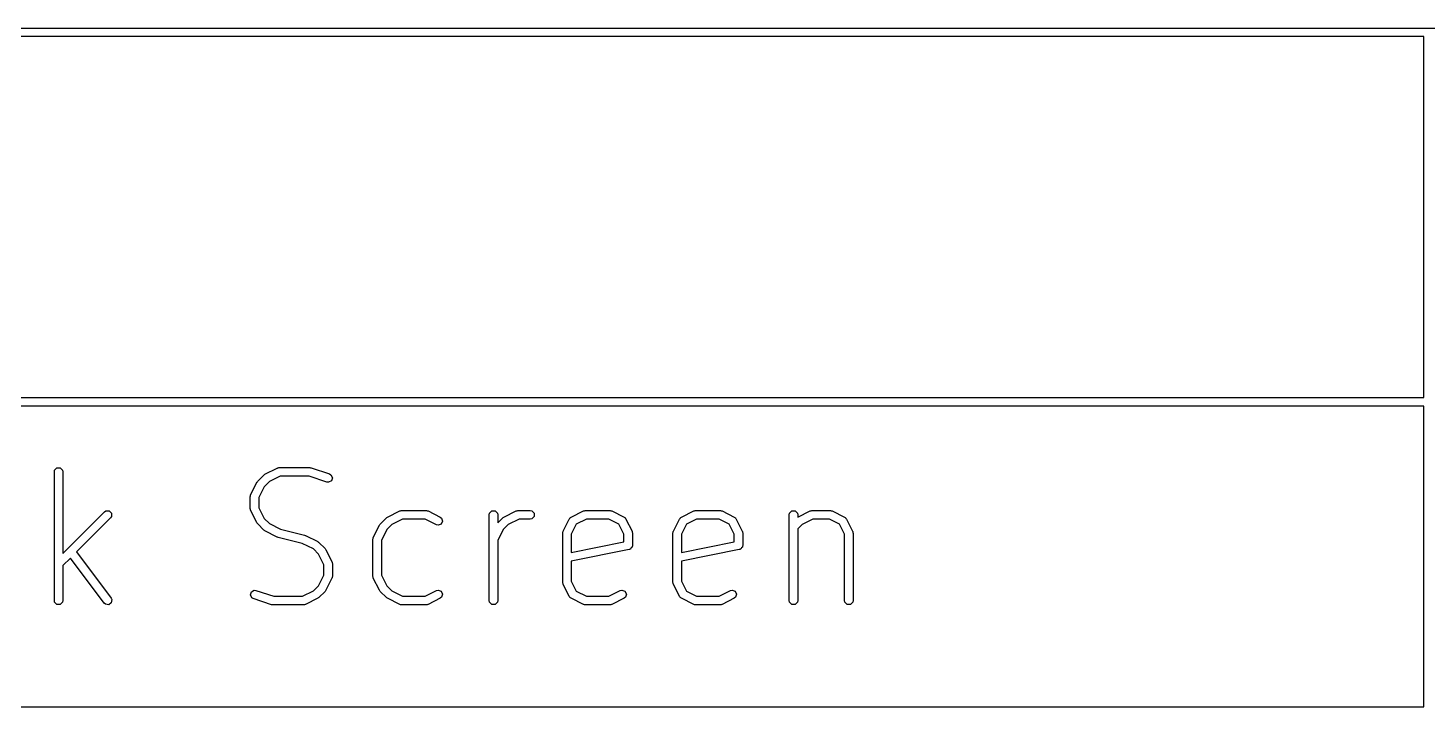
# Model space of a CAD drawing. Header units: inches. Extents: x -2.6 to 7.6, y 0.3 to 5.2.
# Drawn here: x -1.583 to -0.94, y 4.879 to 5.19 of the extents above; entities that cross this region are included whole.
import ezdxf

# ---------------------------------------------------------------- set-up
doc = ezdxf.new("R2010")
doc.units = ezdxf.units.IN
doc.header["$MEASUREMENT"] = 0
doc.layers.add('BLACK', color=250, linetype='CONTINUOUS')

msp = doc.modelspace()

# ---------------------------------------------------------------- linework, layer by layer
at = {"layer": 'BLACK', "linetype": 'CONTINUOUS'}
for p, q in [((-2.56692, 5.19047), (2.20417, 5.19047)), ((-0.94234, 5.18654), (-1.92547, 5.18654)), ((-0.94234, 5.02087), (-0.94234, 5.18654)), ((-1.92547, 5.02087), (-0.94234, 5.02087)), ((-0.94234, 5.01693), (-1.92547, 5.01693)), ((-0.94234, 4.8789), (-0.94234, 5.01693)), ((-1.57093, 4.98752), (-1.56986, 4.98858)), ((-1.56986, 4.98858), (-1.56836, 4.98858)), ((-1.56836, 4.98858), (-1.56729, 4.98752)), ((-1.47438, 4.98571), (-1.46875, 4.98852)), ((-1.46875, 4.98852), (-1.46866, 4.98855)), ((-1.46866, 4.98855), (-1.46862, 4.98858)), ((-1.46862, 4.98858), (-1.46832, 4.98864)), ((-1.46832, 4.98864), (-1.46801, 4.98873)), ((-1.46801, 4.98873), (-1.46797, 4.98871)), ((-1.46797, 4.98871), (-1.46787, 4.98873)), ((-1.46787, 4.98873), (-1.45381, 4.98873)), ((-1.45381, 4.98873), (-1.4535, 4.98867)), ((-1.4535, 4.98867), (-1.45319, 4.98863)), ((-1.45319, 4.98863), (-1.44475, 4.98582)), ((-1.57108, 4.98676), (-1.57093, 4.98752)), ((-1.57108, 4.92771), (-1.57108, 4.98676)), ((-1.56729, 4.98752), (-1.56714, 4.98676)), ((-1.56714, 4.98676), (-1.56714, 4.94933)), ((-1.48088, 4.97639), (-1.47807, 4.98202)), ((-1.47807, 4.98202), (-1.47787, 4.98227)), ((-1.47787, 4.98227), (-1.4777, 4.98253)), ((-1.4777, 4.98253), (-1.47489, 4.98534)), ((-1.47489, 4.98534), (-1.47463, 4.98552)), ((-1.47233, 4.98233), (-1.47469, 4.97997)), ((-1.47463, 4.98552), (-1.47438, 4.98571)), ((-1.46741, 4.98479), (-1.47233, 4.98233)), ((-1.45413, 4.98479), (-1.46741, 4.98479)), ((-1.446, 4.98208), (-1.45413, 4.98479)), ((-1.44523, 4.98199), (-1.446, 4.98208)), ((-1.44389, 4.98266), (-1.44523, 4.98199)), ((-1.44475, 4.98582), (-1.44408, 4.98544)), ((-1.44408, 4.98544), (-1.44341, 4.98409)), ((-1.44341, 4.98409), (-1.44389, 4.98266)), ((-1.48109, 4.97551), (-1.48107, 4.97561)), ((-1.48109, 4.96989), (-1.48109, 4.97551)), ((-1.48108, 4.97565), (-1.481, 4.97596)), ((-1.48107, 4.97561), (-1.48108, 4.97565)), ((-1.481, 4.97596), (-1.48094, 4.97627)), ((-1.48094, 4.97627), (-1.48091, 4.9763)), ((-1.48091, 4.9763), (-1.48088, 4.97639)), ((-1.47469, 4.97997), (-1.47715, 4.97505)), ((-1.548, 4.96847), (-1.54736, 4.9689)), ((-1.54736, 4.9689), (-1.54586, 4.9689)), ((-1.54586, 4.9689), (-1.54479, 4.96783)), ((-1.48107, 4.96979), (-1.48109, 4.96989)), ((-1.48108, 4.96975), (-1.48107, 4.96979)), ((-1.481, 4.96945), (-1.48108, 4.96975)), ((-1.48094, 4.96914), (-1.481, 4.96945)), ((-1.48091, 4.9691), (-1.48094, 4.96914)), ((-1.48088, 4.96901), (-1.48091, 4.9691)), ((-1.47807, 4.96339), (-1.48088, 4.96901)), ((-1.47715, 4.97505), (-1.47715, 4.97035)), ((-1.47715, 4.97035), (-1.47469, 4.96543)), ((-1.41251, 4.96884), (-1.41241, 4.96886)), ((-1.41241, 4.96886), (-1.41238, 4.9689)), ((-1.41238, 4.9689), (-1.41207, 4.96896)), ((-1.41207, 4.96896), (-1.41177, 4.96904)), ((-1.41177, 4.96904), (-1.41172, 4.96903)), ((-1.41172, 4.96903), (-1.41163, 4.96905)), ((-1.41163, 4.96905), (-1.40038, 4.96905)), ((-1.40038, 4.96905), (-1.40028, 4.96903)), ((-1.40028, 4.96903), (-1.40024, 4.96904)), ((-1.40024, 4.96904), (-1.39994, 4.96896)), ((-1.39994, 4.96896), (-1.39963, 4.9689)), ((-1.39963, 4.9689), (-1.39959, 4.96886)), ((-1.39959, 4.96886), (-1.3995, 4.96884)), ((-1.37126, 4.96783), (-1.3702, 4.9689)), ((-1.3702, 4.9689), (-1.36869, 4.9689)), ((-1.36869, 4.9689), (-1.36763, 4.96783)), ((-1.35908, 4.96884), (-1.35898, 4.96886)), ((-1.35898, 4.96886), (-1.35895, 4.9689)), ((-1.35895, 4.9689), (-1.35864, 4.96896)), ((-1.35864, 4.96896), (-1.35834, 4.96904)), ((-1.35834, 4.96904), (-1.35829, 4.96903)), ((-1.35829, 4.96903), (-1.3582, 4.96905)), ((-1.3582, 4.96905), (-1.35257, 4.96905)), ((-1.35257, 4.96905), (-1.35182, 4.9689)), ((-1.35182, 4.9689), (-1.35075, 4.96783)), ((-1.32814, 4.96884), (-1.32805, 4.96886)), ((-1.32805, 4.96886), (-1.32802, 4.9689)), ((-1.32802, 4.9689), (-1.32771, 4.96896)), ((-1.32771, 4.96896), (-1.3274, 4.96904)), ((-1.3274, 4.96904), (-1.32736, 4.96903)), ((-1.32736, 4.96903), (-1.32726, 4.96905)), ((-1.32726, 4.96905), (-1.31602, 4.96905)), ((-1.31602, 4.96905), (-1.31592, 4.96903)), ((-1.31592, 4.96903), (-1.31588, 4.96904)), ((-1.31588, 4.96904), (-1.31557, 4.96896)), ((-1.31557, 4.96896), (-1.31526, 4.9689)), ((-1.31526, 4.9689), (-1.31523, 4.96886)), ((-1.31523, 4.96886), (-1.31513, 4.96884)), ((-1.27753, 4.96884), (-1.27743, 4.96886)), ((-1.27743, 4.96886), (-1.2774, 4.9689)), ((-1.2774, 4.9689), (-1.27709, 4.96896)), ((-1.27709, 4.96896), (-1.27678, 4.96904)), ((-1.27678, 4.96904), (-1.27674, 4.96903)), ((-1.27674, 4.96903), (-1.27665, 4.96905)), ((-1.27665, 4.96905), (-1.2654, 4.96905)), ((-1.2654, 4.96905), (-1.2653, 4.96903)), ((-1.2653, 4.96903), (-1.26526, 4.96904)), ((-1.26526, 4.96904), (-1.26495, 4.96896)), ((-1.26495, 4.96896), (-1.26464, 4.9689)), ((-1.26464, 4.9689), (-1.26461, 4.96886)), ((-1.26461, 4.96886), (-1.26452, 4.96884)), ((-1.23347, 4.96783), (-1.2324, 4.9689)), ((-1.2324, 4.9689), (-1.2309, 4.9689)), ((-1.2309, 4.9689), (-1.22983, 4.96783)), ((-1.22409, 4.96884), (-1.224, 4.96886)), ((-1.224, 4.96886), (-1.22397, 4.9689)), ((-1.22397, 4.9689), (-1.22366, 4.96896)), ((-1.22366, 4.96896), (-1.22335, 4.96904)), ((-1.22335, 4.96904), (-1.22331, 4.96903)), ((-1.22331, 4.96903), (-1.22321, 4.96905)), ((-1.22321, 4.96905), (-1.21478, 4.96905)), ((-1.21478, 4.96905), (-1.21468, 4.96903)), ((-1.21468, 4.96903), (-1.21464, 4.96904)), ((-1.21464, 4.96904), (-1.21433, 4.96896)), ((-1.21433, 4.96896), (-1.21402, 4.9689)), ((-1.21402, 4.9689), (-1.21399, 4.96886)), ((-1.21399, 4.96886), (-1.2139, 4.96884)), ((-1.56714, 4.94933), (-1.548, 4.96847)), ((-1.54522, 4.96569), (-1.56089, 4.95002)), ((-1.54479, 4.96632), (-1.54522, 4.96569)), ((-1.54479, 4.96783), (-1.54479, 4.96632)), ((-1.47787, 4.96314), (-1.47807, 4.96339)), ((-1.4777, 4.96287), (-1.47787, 4.96314)), ((-1.47489, 4.96006), (-1.4777, 4.96287)), ((-1.47469, 4.96543), (-1.47233, 4.96307)), ((-1.47233, 4.96307), (-1.46718, 4.9605)), ((-1.42183, 4.96233), (-1.42163, 4.96258)), ((-1.42163, 4.96258), (-1.42146, 4.96285)), ((-1.42146, 4.96285), (-1.41864, 4.96566)), ((-1.41864, 4.96566), (-1.41838, 4.96583)), ((-1.41609, 4.96265), (-1.41845, 4.96029)), ((-1.41838, 4.96583), (-1.41813, 4.96603)), ((-1.41813, 4.96603), (-1.41251, 4.96884)), ((-1.41116, 4.96511), (-1.41609, 4.96265)), ((-1.40084, 4.96511), (-1.41116, 4.96511)), ((-1.39564, 4.9625), (-1.40084, 4.96511)), ((-1.3995, 4.96884), (-1.39387, 4.96603)), ((-1.39489, 4.9623), (-1.39564, 4.9625)), ((-1.39347, 4.96278), (-1.39489, 4.9623)), ((-1.39387, 4.96603), (-1.39327, 4.96556)), ((-1.39279, 4.96413), (-1.39347, 4.96278)), ((-1.39327, 4.96556), (-1.39279, 4.96413)), ((-1.37141, 4.96708), (-1.37126, 4.96783)), ((-1.37141, 4.92771), (-1.37141, 4.96708)), ((-1.36763, 4.96783), (-1.36748, 4.96708)), ((-1.36748, 4.96708), (-1.36748, 4.96339)), ((-1.36748, 4.96339), (-1.36521, 4.96566)), ((-1.36521, 4.96566), (-1.36495, 4.96583)), ((-1.36266, 4.96265), (-1.36502, 4.96029)), ((-1.36495, 4.96583), (-1.3647, 4.96603)), ((-1.3647, 4.96603), (-1.35908, 4.96884)), ((-1.35773, 4.96511), (-1.36266, 4.96265)), ((-1.35257, 4.96511), (-1.35773, 4.96511)), ((-1.35182, 4.96526), (-1.35257, 4.96511)), ((-1.35075, 4.96632), (-1.35182, 4.96526)), ((-1.35075, 4.96783), (-1.35075, 4.96632)), ((-1.33746, 4.95952), (-1.33465, 4.96515)), ((-1.33465, 4.96515), (-1.33441, 4.96546)), ((-1.33441, 4.96546), (-1.33438, 4.96556)), ((-1.33438, 4.96556), (-1.33426, 4.96564)), ((-1.33426, 4.96564), (-1.33418, 4.96575)), ((-1.33418, 4.96575), (-1.33408, 4.96579)), ((-1.33408, 4.96579), (-1.33377, 4.96603)), ((-1.33377, 4.96603), (-1.32814, 4.96884)), ((-1.33142, 4.9628), (-1.33373, 4.95818)), ((-1.3268, 4.96511), (-1.33142, 4.9628)), ((-1.31648, 4.96511), (-1.3268, 4.96511)), ((-1.31186, 4.9628), (-1.31648, 4.96511)), ((-1.31513, 4.96884), (-1.30951, 4.96603)), ((-1.30955, 4.95818), (-1.31186, 4.9628)), ((-1.30951, 4.96603), (-1.3092, 4.96579)), ((-1.3092, 4.96579), (-1.3091, 4.96575)), ((-1.3091, 4.96575), (-1.30901, 4.96564)), ((-1.30901, 4.96564), (-1.3089, 4.96556)), ((-1.3089, 4.96556), (-1.30887, 4.96546)), ((-1.30887, 4.96546), (-1.30863, 4.96515)), ((-1.30863, 4.96515), (-1.30582, 4.95952)), ((-1.28684, 4.95952), (-1.28403, 4.96515)), ((-1.28403, 4.96515), (-1.28379, 4.96546)), ((-1.28379, 4.96546), (-1.28376, 4.96556)), ((-1.28376, 4.96556), (-1.28365, 4.96564)), ((-1.28365, 4.96564), (-1.28356, 4.96575)), ((-1.28356, 4.96575), (-1.28346, 4.96579)), ((-1.28346, 4.96579), (-1.28315, 4.96603)), ((-1.28315, 4.96603), (-1.27753, 4.96884)), ((-1.2808, 4.9628), (-1.28311, 4.95818)), ((-1.27618, 4.96511), (-1.2808, 4.9628)), ((-1.26586, 4.96511), (-1.27618, 4.96511)), ((-1.26124, 4.9628), (-1.26586, 4.96511)), ((-1.26452, 4.96884), (-1.25889, 4.96603)), ((-1.25893, 4.95818), (-1.26124, 4.9628)), ((-1.25889, 4.96603), (-1.25858, 4.96579)), ((-1.25858, 4.96579), (-1.25848, 4.96575)), ((-1.25848, 4.96575), (-1.2584, 4.96564)), ((-1.2584, 4.96564), (-1.25829, 4.96556)), ((-1.25829, 4.96556), (-1.25825, 4.96546)), ((-1.25825, 4.96546), (-1.25801, 4.96515)), ((-1.25801, 4.96515), (-1.2552, 4.95952)), ((-1.23362, 4.96708), (-1.23347, 4.96783)), ((-1.23362, 4.92771), (-1.23362, 4.96708)), ((-1.22983, 4.96783), (-1.22968, 4.96708)), ((-1.22968, 4.96604), (-1.22409, 4.96884)), ((-1.22968, 4.96708), (-1.22968, 4.96604)), ((-1.22767, 4.96265), (-1.22968, 4.96064)), ((-1.22275, 4.96511), (-1.22767, 4.96265)), ((-1.21524, 4.96511), (-1.22275, 4.96511)), ((-1.21062, 4.9628), (-1.21524, 4.96511)), ((-1.2139, 4.96884), (-1.20827, 4.96603)), ((-1.20831, 4.95818), (-1.21062, 4.9628)), ((-1.20827, 4.96603), (-1.20796, 4.96579)), ((-1.20796, 4.96579), (-1.20786, 4.96575)), ((-1.20786, 4.96575), (-1.20778, 4.96564)), ((-1.20778, 4.96564), (-1.20767, 4.96556)), ((-1.20767, 4.96556), (-1.20763, 4.96546)), ((-1.20763, 4.96546), (-1.20739, 4.96515)), ((-1.20739, 4.96515), (-1.20458, 4.95952)), ((-1.47463, 4.95989), (-1.47489, 4.96006)), ((-1.47438, 4.95969), (-1.47463, 4.95989)), ((-1.46875, 4.95688), (-1.47438, 4.95969)), ((-1.46854, 4.95682), (-1.46875, 4.95688)), ((-1.46835, 4.95673), (-1.46854, 4.95682)), ((-1.45731, 4.95397), (-1.46835, 4.95673)), ((-1.46718, 4.9605), (-1.45615, 4.95774)), ((-1.45615, 4.95774), (-1.45595, 4.95765)), ((-1.45595, 4.95765), (-1.45574, 4.95759)), ((-1.45574, 4.95759), (-1.45012, 4.95478)), ((-1.42484, 4.95597), (-1.42476, 4.95627)), ((-1.42476, 4.95627), (-1.4247, 4.95658)), ((-1.4247, 4.95658), (-1.42466, 4.95661)), ((-1.42466, 4.95661), (-1.42464, 4.95671)), ((-1.42464, 4.95671), (-1.42183, 4.96233)), ((-1.41845, 4.96029), (-1.42091, 4.95536)), ((-1.36502, 4.96029), (-1.36748, 4.95536)), ((-1.33767, 4.95864), (-1.33765, 4.95874)), ((-1.33767, 4.93614), (-1.33767, 4.95864)), ((-1.33766, 4.95878), (-1.33758, 4.95908)), ((-1.33765, 4.95874), (-1.33766, 4.95878)), ((-1.33758, 4.95908), (-1.33752, 4.95939)), ((-1.33752, 4.95939), (-1.33749, 4.95943)), ((-1.33749, 4.95943), (-1.33746, 4.95952)), ((-1.33373, 4.95818), (-1.33373, 4.94979)), ((-1.30955, 4.95463), (-1.30955, 4.95818)), ((-1.30582, 4.95952), (-1.30579, 4.95943)), ((-1.30579, 4.95943), (-1.30576, 4.95939)), ((-1.30576, 4.95939), (-1.3057, 4.95908)), ((-1.3057, 4.95908), (-1.30562, 4.95878)), ((-1.30562, 4.95878), (-1.30563, 4.95874)), ((-1.30563, 4.95874), (-1.30561, 4.95864)), ((-1.30561, 4.95864), (-1.30561, 4.95302)), ((-1.28705, 4.95878), (-1.28696, 4.95908)), ((-1.28703, 4.95874), (-1.28705, 4.95878)), ((-1.28705, 4.95864), (-1.28703, 4.95874)), ((-1.28705, 4.93614), (-1.28705, 4.95864)), ((-1.28696, 4.95908), (-1.2869, 4.95939)), ((-1.2869, 4.95939), (-1.28687, 4.95943)), ((-1.28687, 4.95943), (-1.28684, 4.95952)), ((-1.28311, 4.95818), (-1.28311, 4.94979)), ((-1.25893, 4.95463), (-1.25893, 4.95818)), ((-1.2552, 4.95952), (-1.25517, 4.95943)), ((-1.25517, 4.95943), (-1.25514, 4.95939)), ((-1.25514, 4.95939), (-1.25508, 4.95908)), ((-1.25508, 4.95908), (-1.255, 4.95878)), ((-1.255, 4.95878), (-1.25501, 4.95874)), ((-1.25501, 4.95874), (-1.25499, 4.95864)), ((-1.25499, 4.95864), (-1.25499, 4.95302)), ((-1.22968, 4.96064), (-1.22968, 4.92771)), ((-1.20831, 4.92771), (-1.20831, 4.95818)), ((-1.20458, 4.95952), (-1.20455, 4.95943)), ((-1.20455, 4.95943), (-1.20452, 4.95939)), ((-1.20452, 4.95939), (-1.20446, 4.95908)), ((-1.20446, 4.95908), (-1.20438, 4.95878)), ((-1.20438, 4.95878), (-1.20439, 4.95874)), ((-1.20439, 4.95874), (-1.20437, 4.95864)), ((-1.20437, 4.95864), (-1.20437, 4.92771)), ((-1.56089, 4.95002), (-1.54504, 4.92889)), ((-1.45216, 4.9514), (-1.45731, 4.95397)), ((-1.4498, 4.94904), (-1.45216, 4.9514)), ((-1.45012, 4.95478), (-1.44987, 4.95458)), ((-1.44987, 4.95458), (-1.44961, 4.95441)), ((-1.44961, 4.95441), (-1.44679, 4.9516)), ((-1.44679, 4.9516), (-1.44662, 4.95133)), ((-1.44662, 4.95133), (-1.44643, 4.95109)), ((-1.44643, 4.95109), (-1.44361, 4.94546)), ((-1.42485, 4.95583), (-1.42483, 4.95593)), ((-1.42485, 4.93896), (-1.42485, 4.95583)), ((-1.42483, 4.95593), (-1.42484, 4.95597)), ((-1.42091, 4.95536), (-1.42091, 4.93942)), ((-1.36748, 4.95536), (-1.36748, 4.92771)), ((-1.33373, 4.94979), (-1.30955, 4.95463)), ((-1.30719, 4.95109), (-1.33373, 4.94578)), ((-1.30692, 4.9512), (-1.30719, 4.95109)), ((-1.30683, 4.9512), (-1.30692, 4.9512)), ((-1.30676, 4.95127), (-1.30683, 4.9512)), ((-1.30648, 4.95138), (-1.30676, 4.95127)), ((-1.30617, 4.95186), (-1.30648, 4.95138)), ((-1.30576, 4.95226), (-1.30617, 4.95186)), ((-1.3057, 4.95255), (-1.30576, 4.95226)), ((-1.30565, 4.95263), (-1.3057, 4.95255)), ((-1.30561, 4.95302), (-1.30567, 4.95273)), ((-1.30567, 4.95273), (-1.30565, 4.95263)), ((-1.28311, 4.94979), (-1.25893, 4.95463)), ((-1.25657, 4.95109), (-1.28311, 4.94578)), ((-1.25631, 4.9512), (-1.25657, 4.95109)), ((-1.25621, 4.9512), (-1.25631, 4.9512)), ((-1.25614, 4.95127), (-1.25621, 4.9512)), ((-1.25586, 4.95138), (-1.25614, 4.95127)), ((-1.25555, 4.95186), (-1.25586, 4.95138)), ((-1.25514, 4.95226), (-1.25555, 4.95186)), ((-1.25508, 4.95255), (-1.25514, 4.95226)), ((-1.25503, 4.95263), (-1.25508, 4.95255)), ((-1.25499, 4.95302), (-1.25505, 4.95273)), ((-1.25505, 4.95273), (-1.25503, 4.95263)), ((-1.5637, 4.94721), (-1.56714, 4.94377)), ((-1.56714, 4.94377), (-1.56714, 4.92771)), ((-1.54819, 4.92653), (-1.5637, 4.94721)), ((-1.44734, 4.94412), (-1.4498, 4.94904)), ((-1.44734, 4.93942), (-1.44734, 4.94412)), ((-1.44361, 4.94546), (-1.44359, 4.94537)), ((-1.44359, 4.94537), (-1.44356, 4.94533)), ((-1.44356, 4.94533), (-1.44349, 4.94502)), ((-1.44349, 4.94502), (-1.44341, 4.94472)), ((-1.44341, 4.94472), (-1.44342, 4.94468)), ((-1.44342, 4.94468), (-1.44341, 4.94458)), ((-1.44341, 4.94458), (-1.44341, 4.93896)), ((-1.33373, 4.94578), (-1.33373, 4.93661)), ((-1.28311, 4.94578), (-1.28311, 4.93661)), ((-1.4498, 4.9345), (-1.44734, 4.93942)), ((-1.44361, 4.93808), (-1.44643, 4.93245)), ((-1.44359, 4.93817), (-1.44361, 4.93808)), ((-1.44356, 4.9382), (-1.44359, 4.93817)), ((-1.44349, 4.93851), (-1.44356, 4.9382)), ((-1.44341, 4.93882), (-1.44349, 4.93851)), ((-1.44341, 4.93896), (-1.44342, 4.93886)), ((-1.44342, 4.93886), (-1.44341, 4.93882)), ((-1.42483, 4.93886), (-1.42485, 4.93896)), ((-1.42484, 4.93882), (-1.42483, 4.93886)), ((-1.42476, 4.93851), (-1.42484, 4.93882)), ((-1.4247, 4.9382), (-1.42476, 4.93851)), ((-1.42466, 4.93817), (-1.4247, 4.9382)), ((-1.42464, 4.93808), (-1.42466, 4.93817)), ((-1.42183, 4.93245), (-1.42464, 4.93808)), ((-1.42091, 4.93942), (-1.41845, 4.9345)), ((-1.48108, 4.93038), (-1.48061, 4.93181)), ((-1.48041, 4.92903), (-1.48108, 4.93038)), ((-1.48061, 4.93181), (-1.47926, 4.93248)), ((-1.47926, 4.93248), (-1.4785, 4.93239)), ((-1.4785, 4.93239), (-1.47036, 4.92968)), ((-1.45709, 4.92968), (-1.45216, 4.93214)), ((-1.45216, 4.93214), (-1.4498, 4.9345)), ((-1.44679, 4.93194), (-1.44961, 4.92913)), ((-1.44662, 4.9322), (-1.44679, 4.93194)), ((-1.44643, 4.93245), (-1.44662, 4.9322)), ((-1.42163, 4.9322), (-1.42183, 4.93245)), ((-1.42146, 4.93194), (-1.42163, 4.9322)), ((-1.41864, 4.92913), (-1.42146, 4.93194)), ((-1.41845, 4.9345), (-1.41609, 4.93214)), ((-1.41609, 4.93214), (-1.41116, 4.92968)), ((-1.40084, 4.92968), (-1.39564, 4.93228)), ((-1.39564, 4.93228), (-1.39489, 4.93248)), ((-1.39489, 4.93248), (-1.39347, 4.93201)), ((-1.39347, 4.93201), (-1.39279, 4.93066)), ((-1.39279, 4.93066), (-1.39327, 4.92923)), ((-1.33765, 4.93605), (-1.33767, 4.93614)), ((-1.33766, 4.936), (-1.33765, 4.93605)), ((-1.33758, 4.9357), (-1.33766, 4.936)), ((-1.33752, 4.93539), (-1.33758, 4.9357)), ((-1.33749, 4.93536), (-1.33752, 4.93539)), ((-1.33746, 4.93526), (-1.33749, 4.93536)), ((-1.33465, 4.92964), (-1.33746, 4.93526)), ((-1.33373, 4.93661), (-1.33142, 4.93199)), ((-1.33142, 4.93199), (-1.3268, 4.92968)), ((-1.31648, 4.92968), (-1.31127, 4.93228)), ((-1.31127, 4.93228), (-1.31053, 4.93248)), ((-1.31053, 4.93248), (-1.3091, 4.93201)), ((-1.3091, 4.93201), (-1.30843, 4.93066)), ((-1.30843, 4.93066), (-1.3089, 4.92923)), ((-1.28703, 4.93605), (-1.28705, 4.93614)), ((-1.28705, 4.936), (-1.28703, 4.93605)), ((-1.28696, 4.9357), (-1.28705, 4.936)), ((-1.2869, 4.93539), (-1.28696, 4.9357)), ((-1.28687, 4.93536), (-1.2869, 4.93539)), ((-1.28684, 4.93526), (-1.28687, 4.93536)), ((-1.28403, 4.92964), (-1.28684, 4.93526)), ((-1.28311, 4.93661), (-1.2808, 4.93199)), ((-1.2808, 4.93199), (-1.27618, 4.92968)), ((-1.26586, 4.92968), (-1.26065, 4.93228)), ((-1.26065, 4.93228), (-1.25991, 4.93248)), ((-1.25991, 4.93248), (-1.25848, 4.93201)), ((-1.25848, 4.93201), (-1.25781, 4.93066)), ((-1.25781, 4.93066), (-1.25829, 4.92923)), ((-1.57093, 4.92695), (-1.57108, 4.92771)), ((-1.56986, 4.92589), (-1.57093, 4.92695)), ((-1.56836, 4.92589), (-1.56986, 4.92589)), ((-1.56729, 4.92695), (-1.56836, 4.92589)), ((-1.56714, 4.92771), (-1.56729, 4.92695)), ((-1.54761, 4.92601), (-1.54819, 4.92653)), ((-1.54612, 4.9258), (-1.54761, 4.92601)), ((-1.54492, 4.9267), (-1.54612, 4.9258)), ((-1.54504, 4.92889), (-1.5447, 4.9282)), ((-1.5447, 4.9282), (-1.54492, 4.9267)), ((-1.47974, 4.92865), (-1.48041, 4.92903)), ((-1.47131, 4.92584), (-1.47974, 4.92865)), ((-1.47099, 4.9258), (-1.47131, 4.92584)), ((-1.47068, 4.92574), (-1.47099, 4.9258)), ((-1.45662, 4.92574), (-1.47068, 4.92574)), ((-1.47036, 4.92968), (-1.45709, 4.92968)), ((-1.45653, 4.92576), (-1.45662, 4.92574)), ((-1.45648, 4.92574), (-1.45653, 4.92576)), ((-1.45618, 4.92583), (-1.45648, 4.92574)), ((-1.45587, 4.92589), (-1.45618, 4.92583)), ((-1.45584, 4.92592), (-1.45587, 4.92589)), ((-1.45574, 4.92595), (-1.45584, 4.92592)), ((-1.45012, 4.92876), (-1.45574, 4.92595)), ((-1.44987, 4.92895), (-1.45012, 4.92876)), ((-1.44961, 4.92913), (-1.44987, 4.92895)), ((-1.41838, 4.92895), (-1.41864, 4.92913)), ((-1.41813, 4.92876), (-1.41838, 4.92895)), ((-1.41251, 4.92595), (-1.41813, 4.92876)), ((-1.41241, 4.92592), (-1.41251, 4.92595)), ((-1.41238, 4.92589), (-1.41241, 4.92592)), ((-1.41207, 4.92583), (-1.41238, 4.92589)), ((-1.41177, 4.92574), (-1.41207, 4.92583)), ((-1.41172, 4.92576), (-1.41177, 4.92574)), ((-1.41163, 4.92574), (-1.41172, 4.92576)), ((-1.40038, 4.92574), (-1.41163, 4.92574)), ((-1.41116, 4.92968), (-1.40084, 4.92968)), ((-1.40028, 4.92576), (-1.40038, 4.92574)), ((-1.40024, 4.92574), (-1.40028, 4.92576)), ((-1.39994, 4.92583), (-1.40024, 4.92574)), ((-1.39963, 4.92589), (-1.39994, 4.92583)), ((-1.39959, 4.92592), (-1.39963, 4.92589)), ((-1.3995, 4.92595), (-1.39959, 4.92592)), ((-1.39387, 4.92876), (-1.3995, 4.92595)), ((-1.39327, 4.92923), (-1.39387, 4.92876)), ((-1.37126, 4.92695), (-1.37141, 4.92771)), ((-1.3702, 4.92589), (-1.37126, 4.92695)), ((-1.36869, 4.92589), (-1.3702, 4.92589)), ((-1.36763, 4.92695), (-1.36869, 4.92589)), ((-1.36748, 4.92771), (-1.36763, 4.92695)), ((-1.33441, 4.92933), (-1.33465, 4.92964)), ((-1.33438, 4.92923), (-1.33441, 4.92933)), ((-1.33426, 4.92914), (-1.33438, 4.92923)), ((-1.33418, 4.92903), (-1.33426, 4.92914)), ((-1.33408, 4.929), (-1.33418, 4.92903)), ((-1.33377, 4.92876), (-1.33408, 4.929)), ((-1.32814, 4.92595), (-1.33377, 4.92876)), ((-1.32805, 4.92592), (-1.32814, 4.92595)), ((-1.32802, 4.92589), (-1.32805, 4.92592)), ((-1.32771, 4.92583), (-1.32802, 4.92589)), ((-1.3274, 4.92574), (-1.32771, 4.92583)), ((-1.32736, 4.92576), (-1.3274, 4.92574)), ((-1.32726, 4.92574), (-1.32736, 4.92576)), ((-1.31602, 4.92574), (-1.32726, 4.92574)), ((-1.3268, 4.92968), (-1.31648, 4.92968)), ((-1.31592, 4.92576), (-1.31602, 4.92574)), ((-1.31588, 4.92574), (-1.31592, 4.92576)), ((-1.31557, 4.92583), (-1.31588, 4.92574)), ((-1.31526, 4.92589), (-1.31557, 4.92583)), ((-1.31523, 4.92592), (-1.31526, 4.92589)), ((-1.31513, 4.92595), (-1.31523, 4.92592)), ((-1.30951, 4.92876), (-1.31513, 4.92595)), ((-1.3089, 4.92923), (-1.30951, 4.92876)), ((-1.28379, 4.92933), (-1.28403, 4.92964)), ((-1.28376, 4.92923), (-1.28379, 4.92933)), ((-1.28365, 4.92914), (-1.28376, 4.92923)), ((-1.28356, 4.92903), (-1.28365, 4.92914)), ((-1.28346, 4.929), (-1.28356, 4.92903)), ((-1.28315, 4.92876), (-1.28346, 4.929)), ((-1.27753, 4.92595), (-1.28315, 4.92876)), ((-1.27743, 4.92592), (-1.27753, 4.92595)), ((-1.2774, 4.92589), (-1.27743, 4.92592)), ((-1.27709, 4.92583), (-1.2774, 4.92589)), ((-1.27678, 4.92574), (-1.27709, 4.92583)), ((-1.27674, 4.92576), (-1.27678, 4.92574)), ((-1.27665, 4.92574), (-1.27674, 4.92576)), ((-1.2654, 4.92574), (-1.27665, 4.92574)), ((-1.27618, 4.92968), (-1.26586, 4.92968)), ((-1.2653, 4.92576), (-1.2654, 4.92574)), ((-1.26526, 4.92574), (-1.2653, 4.92576)), ((-1.26495, 4.92583), (-1.26526, 4.92574)), ((-1.26464, 4.92589), (-1.26495, 4.92583)), ((-1.26461, 4.92592), (-1.26464, 4.92589)), ((-1.26452, 4.92595), (-1.26461, 4.92592)), ((-1.25889, 4.92876), (-1.26452, 4.92595)), ((-1.25829, 4.92923), (-1.25889, 4.92876)), ((-1.23347, 4.92695), (-1.23362, 4.92771)), ((-1.2324, 4.92589), (-1.23347, 4.92695)), ((-1.2309, 4.92589), (-1.2324, 4.92589)), ((-1.22983, 4.92695), (-1.2309, 4.92589)), ((-1.22968, 4.92771), (-1.22983, 4.92695)), ((-1.20816, 4.92695), (-1.20831, 4.92771)), ((-1.20709, 4.92589), (-1.20816, 4.92695)), ((-1.20559, 4.92589), (-1.20709, 4.92589)), ((-1.20452, 4.92695), (-1.20559, 4.92589)), ((-1.20437, 4.92771), (-1.20452, 4.92695)), ((-1.92547, 4.8789), (-0.94234, 4.8789))]:
    msp.add_line(p, q, dxfattribs=at)

doc.saveas('drawing.dxf')
